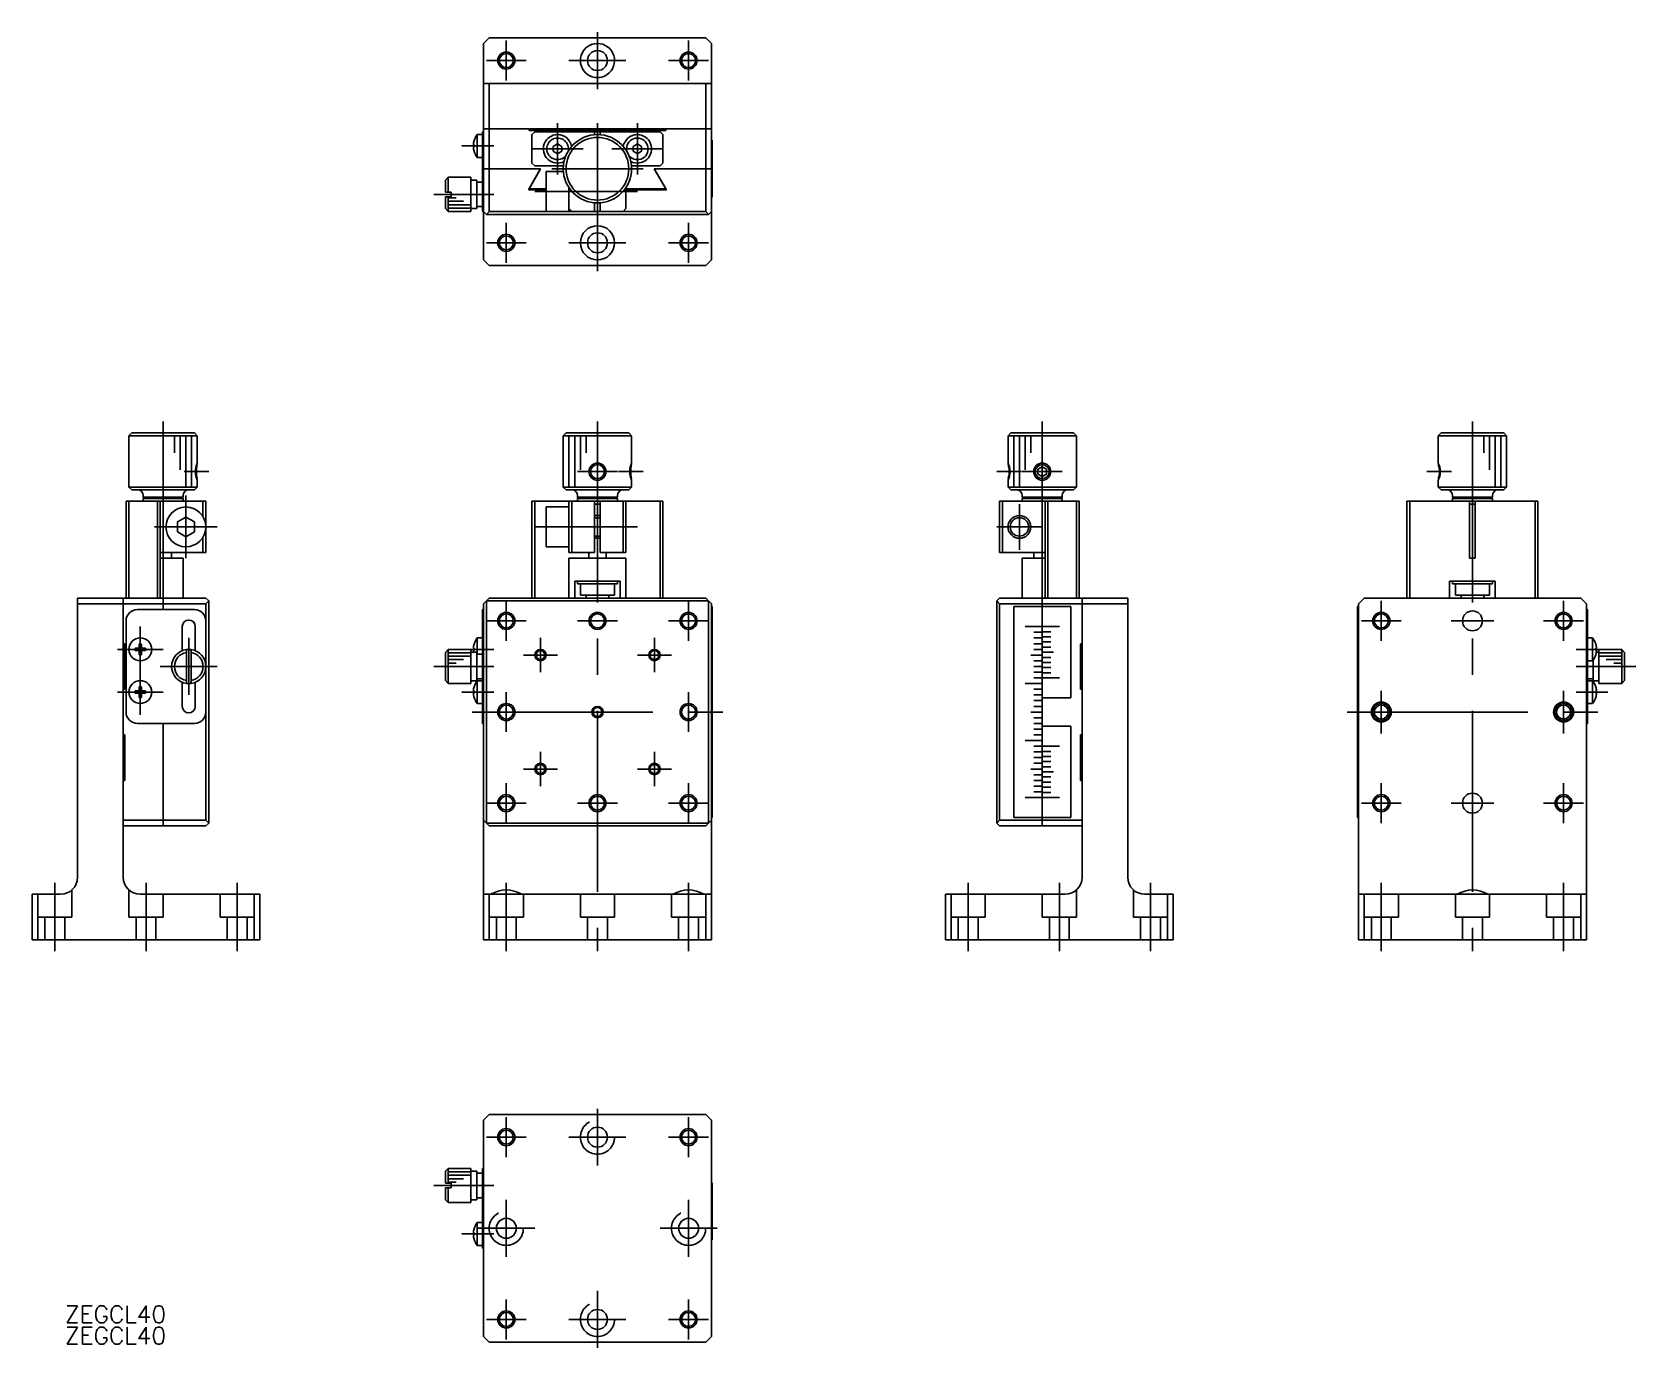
# Model space of a CAD drawing. Extents: x -99 to 182, y -112 to 119.
import ezdxf

# ---------------------------------------------------------------- set-up
doc = ezdxf.new("R2010")
doc.units = 0
doc.linetypes.add('CENTER', pattern=[50.8, 31.75, -6.35, 6.35, -6.35])
doc.linetypes.add('DASHED', pattern=[19.05, 12.7, -6.35])
doc.layers.get('0').update_dxf_attribs({"linetype": 'CONTINUOUS'})
doc.layers.add('CENTER', color=1, linetype='CENTER')
doc.styles.get("Standard").update_dxf_attribs({"font": 'txt.shx', "height": 3, "bigfont": 'bigfont.shx'})

# ---------------------------------------------------------------- blocks, each defined once
blk = doc.blocks.new('*U2')
at = {"color": 7, "linetype": 'CONTINUOUS'}
blk.add_text('ZEGCL40', height=3, dxfattribs=at).set_placement((-93.47, -110.99))
blk = doc.blocks.new('*U3')
at = {"color": 7, "linetype": 'CONTINUOUS'}
blk.add_text('ZEGCL40', height=3, dxfattribs=at).set_placement((-93.47, -107.24))

msp = doc.modelspace()

# ---------------------------------------------------------------- linework, layer by layer
at = {"color": 7, "linetype": 'CONTINUOUS'}
for p, q in [((-19, 118.37), (-20, 117.37)), ((-19, 118.37), (19, 118.37)), ((20, 117.37), (19, 118.37)), ((-20, 113.37), (-20, 117.37)), ((20, 117.37), (20, 113.37)), ((-20, 113.37), (-20, 110.37)), ((20, 110.37), (20, 113.37)), ((-20, 102.37), (-20, 110.37)), ((-20, 110.37), (-19, 110.37)), ((19, 110.37), (-19, 110.37)), ((-19, 110.37), (-19, 102.37)), ((19, 102.37), (19, 110.37)), ((19, 110.37), (20, 110.37)), ((20, 110.37), (20, 102.37)), ((-21.1, 101.37), (-21.1, 97.37)), ((-20.2, 101.37), (-21.1, 101.37)), ((-20.2, 101.87), (-20, 101.87)), ((-20.2, 99.87), (-20.2, 101.87)), ((-20, 95.37), (-20, 102.37)), ((-19, 102.37), (-20, 102.37)), ((-20, 102.37), (-19, 102.37)), ((-19, 102.37), (-19, 95.37)), ((-17.5, 102.37), (-19, 102.37)), ((-17.5, 102.37), (-19, 102.37)), ((-14.5, 102.37), (-17.5, 102.37)), ((-14.5, 102.37), (-17.5, 102.37)), ((-12, 102.37), (-14.5, 102.37)), ((-12, 102.37), (-14.5, 102.37)), ((12, 102.37), (-12, 102.37)), ((-12, 102.37), (-12, 102.07)), ((12, 102.07), (-12, 102.07)), ((-11, 101.87), (-11.5, 101.37)), ((-11.5, 96.37), (-11.5, 101.37)), ((-0.5, 101.87), (-11, 101.87)), ((0.5, 101.87), (-0.5, 101.87)), ((-0.5, 101.87), (-0.5, 101.35)), ((11, 101.87), (0.5, 101.87)), ((0.5, 101.87), (0.5, 101.35)), ((11.5, 101.37), (11, 101.87)), ((11.5, 96.37), (11.5, 101.37)), ((14.5, 102.37), (12, 102.37)), ((14.5, 102.37), (12, 102.37)), ((12, 102.07), (12, 102.37)), ((17.5, 102.37), (14.5, 102.37)), ((17.5, 102.37), (14.5, 102.37)), ((19, 102.37), (17.5, 102.37)), ((19, 102.37), (17.5, 102.37)), ((19, 95.37), (19, 102.37)), ((20, 102.37), (19, 102.37)), ((19, 102.37), (20, 102.37)), ((20, 102.37), (20, 95.37)), ((-21.79, 99.57), (-21.66, 99.57)), ((-21.66, 99.17), (-21.79, 99.17)), ((-21.66, 100.32), (-21.66, 100.3)), ((-21.66, 99.57), (-21.66, 99.17)), ((-20.2, 99.87), (-20.2, 89.87)), ((-7.75, 99.3), (-7, 99.73)), ((-7.75, 98.44), (-7.75, 99.3)), ((-7, 99.73), (-6.25, 99.3)), ((-6.25, 99.3), (-6.25, 98.44)), ((6.25, 99.3), (7, 99.73)), ((6.25, 98.44), (6.25, 99.3)), ((7, 99.73), (7.75, 99.3)), ((7.75, 99.3), (7.75, 98.44)), ((20, 100.37), (20.15, 100.37)), ((20.15, 95.37), (20.15, 100.37)), ((-21.66, 98.44), (-21.66, 98.42)), ((-21.1, 97.37), (-20.2, 97.37)), ((-11.5, 96.37), (-11, 95.87)), ((-5.98, 95.87), (-11, 95.87)), ((-7, 98), (-7.75, 98.44)), ((-6.25, 98.44), (-7, 98)), ((11, 95.87), (5.98, 95.87)), ((7, 98), (6.25, 98.44)), ((7.75, 98.44), (7, 98)), ((11, 95.87), (11.5, 96.37)), ((-26.2, 93.87), (-26.7, 93.37)), ((-26.7, 91.27), (-26.7, 93.37)), ((-26.2, 93.87), (-26.2, 91.27)), ((-22.2, 93.87), (-26.2, 93.87)), ((-22.2, 90.87), (-22.2, 93.87)), ((-21.2, 93.37), (-22.2, 93.37)), ((-21.2, 90.87), (-21.2, 93.37)), ((-20.2, 93.02), (-21.2, 93.02)), ((-20, 87.87), (-20, 95.37)), ((-20, 95.37), (-19, 95.37)), ((-19, 95.37), (-20, 95.37)), ((-19, 95.37), (-19, 87.87)), ((-10.1, 95.37), (-19, 95.37)), ((-19, 95.37), (-10.1, 95.37)), ((-12.12, 91.67), (-10.1, 95.17)), ((-9.98, 95.37), (-12, 91.87)), ((-10.1, 95.17), (-10.1, 95.37)), ((-10.1, 95.37), (-9.98, 95.37)), ((-5.98, 94.87), (-9, 94.87)), ((-9, 94.87), (-9, 87.87)), ((5.81, 93.87), (5.81, 93.87)), ((12, 91.87), (9.98, 95.37)), ((9.98, 95.37), (10.1, 95.37)), ((19, 95.37), (10.1, 95.37)), ((10.1, 95.37), (19, 95.37)), ((10.1, 95.37), (10.1, 95.17)), ((10.1, 95.17), (12.12, 91.67)), ((19, 87.87), (19, 95.37)), ((19, 95.37), (20, 95.37)), ((20, 95.37), (19, 95.37)), ((20, 95.37), (20, 87.87)), ((20.15, 95.37), (20, 95.37)), ((20, 95.37), (20.15, 95.37)), ((20.15, 95.37), (20.15, 90.37)), ((-26.2, 91.27), (-26.7, 91.27)), ((-26.7, 88.37), (-26.7, 90.47)), ((-26.7, 90.47), (-26.2, 90.47)), ((-25.7, 91.27), (-26.2, 91.27)), ((-26.2, 90.47), (-26.2, 87.87)), ((-26.2, 90.47), (-25.7, 90.47)), ((-26.2, 90.27), (-24.8, 90.27)), ((-25.7, 90.47), (-25.7, 91.27)), ((-22.2, 87.87), (-22.2, 90.87)), ((-21.2, 88.37), (-21.2, 90.87)), ((-9, 91.67), (-12.12, 91.67)), ((-12, 91.87), (-9, 91.87)), ((-5, 88.37), (-5, 92.05)), ((5, 88.37), (5, 92.05)), ((5, 91.87), (12, 91.87)), ((12.12, 91.67), (5, 91.67)), ((20, 90.37), (20.15, 90.37)), ((-26.7, 88.37), (-26.2, 87.87)), ((-26.2, 89.67), (-23.5, 89.67)), ((-26.2, 89.07), (-22.2, 89.07)), ((-26.2, 88.47), (-22.2, 88.47)), ((-26.2, 87.87), (-22.2, 87.87)), ((-22.2, 88.37), (-21.2, 88.37)), ((-21.2, 88.72), (-20.2, 88.72)), ((-20.2, 87.87), (-20.2, 89.87)), ((-20, 87.87), (-20.2, 87.87)), ((-20, 79.37), (-20, 87.87)), ((-19.5, 87.37), (-20, 87.87)), ((-19, 87.87), (-19.5, 87.37)), ((19.5, 87.37), (-19.5, 87.37)), ((-19, 87.87), (-9, 87.87)), ((-9, 87.87), (-5, 87.87)), ((-5, 88.37), (-4.5, 87.87)), ((-5, 87.87), (-5, 88.37)), ((-5, 87.87), (-4.5, 87.87)), ((-0.5, 87.87), (-4.5, 87.87)), ((-0.5, 87.87), (-0.5, 89.39)), ((-0.5, 87.87), (0.5, 87.87)), ((0.5, 87.87), (0.5, 89.39)), ((4.5, 87.87), (0.5, 87.87)), ((4.5, 87.87), (5, 88.37)), ((4.5, 87.87), (19, 87.87)), ((19.5, 87.37), (19, 87.87)), ((20, 87.87), (19.5, 87.37)), ((20, 87.87), (20, 79.37)), ((-20, 79.37), (-19, 78.37)), ((19, 78.37), (20, 79.37)), ((19, 78.37), (-19, 78.37)), ((-81.75, 49), (-82.25, 48.5)), ((-82.25, 48.5), (-82.25, 39.5)), ((-70.25, 48.5), (-82.25, 48.5)), ((-81.75, 49), (-70.75, 49)), ((-74.25, 45.5), (-74.25, 48.5)), ((-73.25, 42.5), (-73.25, 48.5)), ((-72.25, 39.5), (-72.25, 48.5)), ((-71.25, 39.5), (-71.25, 48.5)), ((-70.25, 48.5), (-70.75, 49)), ((-70.25, 43.7), (-70.25, 48.5)), ((-5.5, 49), (-6, 48.5)), ((-6, 48.5), (-6, 39.5)), ((6, 48.5), (-6, 48.5)), ((-5.5, 49), (5.5, 49)), ((-5, 48.5), (-5, 39.5)), ((-4, 48.5), (-4, 39.5)), ((-3, 48.5), (-3, 42.5)), ((-2, 48.5), (-2, 45.5)), ((6, 48.5), (5.5, 49)), ((6, 43.7), (6, 48.5)), ((72.58, 49), (72.08, 48.5)), ((84.08, 48.5), (72.08, 48.5)), ((72.08, 48.5), (72.08, 43.7)), ((72.58, 49), (83.58, 49)), ((73.08, 48.5), (73.08, 39.5)), ((74.08, 48.5), (74.08, 39.5)), ((75.08, 48.5), (75.08, 42.5)), ((76.08, 48.5), (76.08, 45.5)), ((84.08, 48.5), (83.58, 49)), ((84.08, 39.5), (84.08, 48.5)), ((148.1, 49), (147.6, 48.5)), ((153.6, 48.5), (147.6, 48.5)), ((147.6, 48.5), (147.6, 43.7)), ((148.1, 49), (153.6, 49)), ((153.6, 49), (159.1, 49)), ((159.6, 48.5), (153.6, 48.5)), ((155.6, 45.5), (155.6, 48.5)), ((156.6, 42.5), (156.6, 48.5)), ((157.6, 39.5), (157.6, 48.5)), ((158.6, 39.5), (158.6, 48.5)), ((159.6, 48.5), (159.1, 49)), ((159.6, 39.5), (159.6, 48.5)), ((77.33, 42.63), (78.08, 43.07)), ((77.33, 41.77), (77.33, 42.63)), ((78.08, 43.07), (78.83, 42.63)), ((78.83, 42.63), (78.83, 41.77)), ((-82.25, 39.5), (-70.25, 39.5)), ((-82.25, 39.5), (-81.75, 39)), ((-70.75, 39), (-70.25, 39.5)), ((-70.25, 39.5), (-70.25, 40.7)), ((-6, 39.5), (0, 39.5)), ((-6, 39.5), (-5.5, 39)), ((0, 39.5), (6, 39.5)), ((5.5, 39), (6, 39.5)), ((6, 39.5), (6, 40.7)), ((72.08, 40.7), (72.08, 39.5)), ((72.08, 39.5), (84.08, 39.5)), ((72.08, 39.5), (72.58, 39)), ((78.08, 41.33), (77.33, 41.77)), ((78.83, 41.77), (78.08, 41.33)), ((83.58, 39), (84.08, 39.5)), ((147.6, 40.7), (147.6, 39.5)), ((147.6, 39.5), (159.6, 39.5)), ((147.6, 39.5), (148.1, 39)), ((159.1, 39), (159.6, 39.5)), ((-82.75, 20), (-82.75, 37)), ((-82.75, 37), (-82.25, 37)), ((-82.25, 37), (-82.25, 20)), ((-77.25, 37), (-82.25, 37)), ((-70.75, 39), (-81.75, 39)), ((-79.75, 38), (-79.75, 37.7)), ((-79.75, 37.7), (-72.75, 37.7)), ((-79.75, 37.7), (-79.55, 37.5)), ((-72.75, 37.5), (-79.75, 37.5)), ((-79.75, 37.5), (-79.75, 37)), ((-72.95, 37.5), (-79.55, 37.5)), ((-77.25, 20), (-77.25, 37)), ((-77.25, 37), (-76.75, 37)), ((-69.25, 37), (-76.75, 37)), ((-76.75, 37), (-76.75, 20)), ((-72.95, 37.5), (-72.75, 37.7)), ((-72.75, 37.7), (-72.75, 38)), ((-72.75, 37), (-72.75, 37.5)), ((-69.25, 34.3), (-69.25, 37)), ((-69.25, 37), (-68.75, 37)), ((-68.75, 37), (-68.75, 32.5)), ((-11.5, 20), (-11.5, 37)), ((-11.5, 37), (-11, 37)), ((-5, 37), (-11, 37)), ((-11, 37), (-11, 20)), ((0, 39), (-5.5, 39)), ((-5, 34.3), (-5, 37)), ((-5, 37), (-4.5, 37)), ((-4.5, 37), (-4.5, 28)), ((-0.5, 37), (-4.5, 37)), ((-3.5, 38), (-3.5, 37.7)), ((-3.5, 37.7), (0, 37.7)), ((-3.5, 37.7), (-3.3, 37.5)), ((0, 37.5), (-3.5, 37.5)), ((-3.5, 37.5), (-3.5, 37)), ((-0.5, 37), (-0.5, 28)), ((-0.5, 37), (0, 37)), ((0, 37), (-0.5, 37)), ((5.5, 39), (0, 39)), ((0, 37.7), (3.5, 37.7)), ((3.5, 37.5), (0, 37.5)), ((0.5, 37), (0, 37)), ((0, 37), (0.5, 37)), ((4.5, 37), (0.5, 37)), ((0.5, 28), (0.5, 37)), ((3.3, 37.5), (3.5, 37.7)), ((3.5, 37.7), (3.5, 38)), ((3.5, 37), (3.5, 37.5)), ((4.5, 28), (4.5, 37)), ((4.5, 37), (5, 37)), ((5, 37), (5, 28)), ((11, 37), (5, 37)), ((11, 20), (11, 37)), ((11, 37), (11.5, 37)), ((11.5, 37), (11.5, 20)), ((70.58, 28), (70.58, 37)), ((70.58, 37), (71.08, 37)), ((71.08, 37), (71.08, 28)), ((71.08, 37), (78.58, 37)), ((83.58, 39), (72.58, 39)), ((74.58, 38), (74.58, 37.7)), ((74.58, 37.7), (81.58, 37.7)), ((74.58, 37.7), (74.78, 37.5)), ((81.58, 37.5), (74.58, 37.5)), ((74.58, 37.5), (74.58, 37)), ((81.38, 37.5), (74.78, 37.5)), ((78.58, 20), (78.58, 37)), ((78.58, 37), (79.08, 37)), ((79.08, 37), (79.08, 20)), ((79.08, 37), (84.08, 37)), ((81.38, 37.5), (81.58, 37.7)), ((81.58, 37.7), (81.58, 38)), ((81.58, 37), (81.58, 37.5)), ((84.08, 20), (84.08, 37)), ((84.08, 37), (84.58, 37)), ((84.58, 37), (84.58, 20)), ((142.1, 20), (142.1, 37)), ((142.1, 37), (142.6, 37)), ((142.6, 37), (153.1, 37)), ((142.6, 37), (142.6, 20)), ((159.1, 39), (148.1, 39)), ((150.1, 38), (150.1, 37.7)), ((150.1, 37.7), (157.1, 37.7)), ((150.1, 37.7), (150.3, 37.5)), ((157.1, 37.5), (150.1, 37.5)), ((150.1, 37.5), (150.1, 37)), ((150.3, 37.5), (150.1, 37.5)), ((153.1, 37), (153.1, 27)), ((154.1, 37), (153.1, 37)), ((154.1, 37), (164.6, 37)), ((154.1, 27), (154.1, 37)), ((156.9, 37.5), (157.1, 37.7)), ((157.1, 37.5), (156.9, 37.5)), ((157.1, 37.7), (157.1, 38)), ((157.1, 37), (157.1, 37.5)), ((164.6, 20), (164.6, 37)), ((164.6, 37), (165.1, 37)), ((165.1, 37), (165.1, 20)), ((-73.75, 33.37), (-72.25, 34.23)), ((-72.25, 34.23), (-70.75, 33.37)), ((-5, 36), (-9, 36)), ((-9, 36), (-9, 32.5)), ((-5, 32.5), (-5, 34.3)), ((-0.5, 36.5), (0.5, 36.5)), ((0.5, 34.5), (-0.5, 34.5)), ((153.1, 36.5), (154.1, 36.5)), ((-73.75, 31.63), (-73.75, 33.37)), ((-72.25, 30.77), (-73.75, 31.63)), ((-70.75, 31.63), (-72.25, 30.77)), ((-70.75, 33.37), (-70.75, 31.63)), ((-68.75, 32.5), (-68.75, 28)), ((-9, 32.5), (-9, 29)), ((-5, 30.7), (-5, 32.5)), ((-69.25, 28), (-69.25, 30.7)), ((-9, 29), (-5, 29)), ((-5, 28), (-5, 30.7)), ((-0.5, 30.5), (0.5, 30.5)), ((-76.75, 28), (-69.25, 28)), ((-72.75, 27), (-76.75, 27)), ((-74.75, 27), (-74.75, 28)), ((-72.75, 20), (-72.75, 27)), ((-68.75, 28), (-69.25, 28)), ((-4.5, 28), (-5, 28)), ((-5, 20), (-5, 27)), ((-5, 27), (5, 27)), ((-4.5, 28), (-0.5, 28)), ((-1.5, 28), (-1.5, 27)), ((0.5, 28), (4.5, 28)), ((1.5, 27), (1.5, 28)), ((5, 28), (4.5, 28)), ((5, 27), (5, 20)), ((71.08, 28), (70.58, 28)), ((78.58, 28), (71.08, 28)), ((74.58, 27), (74.58, 20)), ((74.58, 27), (78.58, 27)), ((76.58, 28), (76.58, 27)), ((153.1, 27), (154.1, 27)), ((-4, 23), (-4, 20)), ((0, 23), (-4, 23)), ((-3.5, 23), (-3.5, 22.5)), ((4, 23), (0, 23)), ((3.5, 22.5), (3.5, 23)), ((4, 20), (4, 23)), ((149.6, 23), (157.6, 23)), ((149.6, 20), (149.6, 23)), ((150.1, 23), (150.1, 22.5)), ((157.1, 22.5), (157.1, 23)), ((157.6, 23), (157.6, 20)), ((-91.25, 20), (-83.25, 20)), ((-91.25, 19), (-91.25, 20)), ((-83.25, 20), (-76.25, 20)), ((-83.25, 20), (-83.25, 19)), ((-83.25, 19), (-83.25, 20)), ((-76.25, 20), (-68.75, 20)), ((-76.25, 19), (-76.25, 20)), ((-76.25, 20), (-76.25, 19)), ((-68.75, 20), (-68.25, 19.5)), ((-19, 20), (-19.5, 19.5)), ((-19, 20), (19, 20)), ((-3.5, 22.5), (3.5, 22.5)), ((-3, 22.5), (-3, 20.5)), ((-3, 20.5), (3, 20.5)), ((-2, 20.5), (-2, 20)), ((2, 20), (2, 20.5)), ((3, 20.5), (3, 22.5)), ((19.5, 19.5), (19, 20)), ((70.08, 19.5), (70.58, 20)), ((70.58, 20), (78.08, 20)), ((78.08, 20), (85.08, 20)), ((78.08, 20), (78.08, 19)), ((78.08, 19), (78.08, 20)), ((85.08, 20), (93.08, 20)), ((85.08, 19), (85.08, 20)), ((85.08, 20), (85.08, 19)), ((93.08, 20), (93.08, 19)), ((134.6, 20), (133.6, 19)), ((134.6, 20), (172.6, 20)), ((150.1, 22.5), (153.6, 22.5)), ((150.1, 22.5), (150.6, 22.5)), ((150.6, 22.5), (150.6, 20.5)), ((150.6, 20.5), (156.6, 20.5)), ((151.6, 20.5), (151.6, 20)), ((153.6, 22.5), (157.1, 22.5)), ((155.6, 20), (155.6, 20.5)), ((156.6, 20.5), (156.6, 22.5)), ((156.6, 22.5), (157.1, 22.5)), ((173.6, 19), (172.6, 20)), ((-91.25, 19), (-91.25, -29)), ((-83.25, 19), (-91.25, 19)), ((-76.25, 19), (-83.25, 19)), ((-83.25, 17.5), (-83.25, 19)), ((-83.25, 19), (-83.25, 17.5)), ((-83.25, 14.5), (-83.25, 17.5)), ((-83.25, 17.5), (-83.25, 14.5)), ((-80.75, 18), (-70.75, 18)), ((-68.75, 19), (-76.25, 19)), ((-76.25, 19), (-76.25, 18)), ((-76.25, 18), (-76.25, 19)), ((-68.25, 19.5), (-68.75, 19)), ((-68.75, 16), (-68.75, 19)), ((-68.25, 19.5), (-68.25, -19.5)), ((-20.2, 16), (-20.2, 18)), ((-20.2, 18), (-20, 18)), ((-19.5, 19.5), (-20, 19)), ((-20, 16), (-20, 19)), ((-19.5, 19.5), (-19.5, -19.5)), ((19.5, 19.5), (-19.5, 19.5)), ((19.5, -19.5), (19.5, 19.5)), ((20, 19), (19.5, 19.5)), ((20, 19), (20, -19)), ((20, 18.5), (20.15, 18.5)), ((20.15, 18.5), (20.15, -18.5)), ((70.08, -19.5), (70.08, 19.5)), ((70.58, 19), (70.08, 19.5)), ((70.58, 19), (70.58, -19)), ((78.08, 19), (70.58, 19)), ((73.08, 18.5), (73.08, -18.5)), ((78.08, 18.5), (73.08, 18.5)), ((85.08, 19), (78.08, 19)), ((78.08, 18.51), (78.08, 19)), ((78.08, 19), (78.08, 18.51)), ((78.08, 18.5), (83.08, 18.5)), ((78.08, 15.01), (78.08, 18.5)), ((78.08, 15.01), (78.08, 18.5)), ((83.08, 18.5), (83.08, 2.5)), ((93.08, 19), (85.08, 19)), ((85.08, 19), (85.08, 17.5)), ((85.08, 17.5), (85.08, 19)), ((85.08, 17.5), (85.08, 14.5)), ((85.08, 14.5), (85.08, 17.5)), ((93.08, -29), (93.08, 19)), ((133.45, 18.5), (133.45, 2.5)), ((133.6, 18.5), (133.45, 18.5)), ((133.6, -29), (133.6, 19)), ((173.6, 19), (173.6, -29)), ((173.6, 18), (173.8, 18)), ((173.8, 18), (173.8, 16)), ((-83.25, 12), (-83.25, 14.5)), ((-83.25, 14.5), (-83.25, 12)), ((-82.75, 0), (-82.75, 16)), ((-72.9, 15), (-72.9, 10.77)), ((-70.6, 10.77), (-70.6, 15)), ((-68.75, 16), (-68.75, 8)), ((-20.2, 16), (-20.2, 0)), ((-20, 0), (-20, 16)), ((-20, 16), (-20, 0)), ((76.08, 15), (75.08, 15)), ((76.58, 15), (76.08, 15)), ((78.08, 15), (76.58, 15)), ((78.08, 15), (78.08, 15.01)), ((78.08, 15), (78.08, 15.01)), ((78.08, 15), (79.58, 15)), ((78.08, 14.99), (78.08, 15)), ((78.08, 14.99), (78.08, 15)), ((78.08, 14.11), (78.08, 14.99)), ((78.08, 14.1), (78.08, 14.99)), ((78.08, 14.1), (78.08, 14.11)), ((78.08, 14.1), (79.58, 14.1)), ((78.08, 14.09), (78.08, 14.1)), ((78.08, 14.01), (78.08, 14.1)), ((78.08, 14), (78.08, 14.09)), ((79.58, 15), (80.08, 15)), ((80.08, 15), (81.08, 15)), ((85.08, 14.5), (85.08, 12)), ((85.08, 12), (85.08, 14.5)), ((173.8, 0), (173.8, 16)), ((-83.25, 4), (-83.25, 12)), ((-82.95, 12), (-83.25, 12)), ((-82.95, 12), (-82.95, 4)), ((-80.45, 11.2), (-80.45, 11.93)), ((-80.05, 11.93), (-80.05, 11.2)), ((-21.66, 11.95), (-21.66, 11.93)), ((-21.1, 13), (-21.1, 10.15)), ((-20.2, 13), (-21.1, 13)), ((78.08, 14), (76.58, 14)), ((78.08, 13), (76.58, 13)), ((78.08, 12), (76.58, 12)), ((78.08, 14), (78.08, 14.01)), ((78.08, 13.21), (78.08, 14)), ((78.08, 13.99), (78.08, 14)), ((78.08, 13.2), (78.08, 13.99)), ((78.08, 13.2), (78.08, 13.21)), ((78.08, 13.2), (79.58, 13.2)), ((78.08, 13.19), (78.08, 13.2)), ((78.08, 13.01), (78.08, 13.2)), ((78.08, 13), (78.08, 13.19)), ((78.08, 13), (78.08, 13.01)), ((78.08, 12.31), (78.08, 13)), ((78.08, 12.99), (78.08, 13)), ((78.08, 12.3), (78.08, 12.99)), ((78.08, 12.3), (78.08, 12.31)), ((78.08, 12.3), (79.58, 12.3)), ((78.08, 12.29), (78.08, 12.3)), ((78.08, 12.01), (78.08, 12.3)), ((78.08, 12), (78.08, 12.29)), ((78.08, 12), (78.08, 12.01)), ((78.08, 11.41), (78.08, 12)), ((78.08, 11.99), (78.08, 12)), ((78.08, 11.4), (78.08, 11.99)), ((78.08, 11.4), (78.08, 11.41)), ((78.08, 11.4), (79.58, 11.4)), ((78.08, 11.39), (78.08, 11.4)), ((78.08, 11.01), (78.08, 11.4)), ((78.08, 11), (78.08, 11.39)), ((84.78, 4), (84.78, 12)), ((85.08, 12), (84.78, 12)), ((85.08, 12), (85.08, 4)), ((174.7, 13), (173.8, 13)), ((174.7, 11), (174.7, 13)), ((175.25, 11.93), (175.25, 11.95)), ((-81.18, 11.2), (-80.45, 11.2)), ((-80.45, 10.8), (-81.18, 10.8)), ((-80.45, 10.07), (-80.45, 10.8)), ((-80.05, 11.2), (-79.32, 11.2)), ((-79.32, 10.8), (-80.05, 10.8)), ((-80.05, 10.8), (-80.05, 10.07)), ((-72.15, 10.97), (-72.15, 10.47)), ((-72.15, 10.47), (-72.15, 5.53)), ((-71.35, 10.47), (-71.35, 10.97)), ((-71.35, 5.03), (-71.35, 10.47)), ((-26.7, 10.47), (-26.2, 10.97)), ((-26.7, 5.53), (-26.7, 10.47)), ((-26.2, 10.97), (-26.2, 5.03)), ((-26.2, 10.97), (-25.7, 10.97)), ((-22.2, 10.4), (-26.2, 10.4)), ((-22.2, 9.8), (-26.2, 9.8)), ((-23.5, 9.2), (-26.2, 9.2)), ((-24.8, 8.6), (-26.2, 8.6)), ((-22.2, 11), (-25.7, 11)), ((-25.7, 10.97), (-25.7, 11)), ((-22.2, 5), (-22.2, 11)), ((-21.2, 10.5), (-22.2, 10.5)), ((-21.79, 11.2), (-21.66, 11.2)), ((-21.66, 10.8), (-21.79, 10.8)), ((-21.66, 11.2), (-21.66, 10.8)), ((-21.2, 5.5), (-21.2, 10.5)), ((-20.2, 10.15), (-21.2, 10.15)), ((76.58, 10), (76.08, 10)), ((78.08, 11), (76.58, 11)), ((78.08, 10), (76.58, 10)), ((78.08, 9), (76.58, 9)), ((78.08, 11), (78.08, 11.01)), ((78.08, 10.51), (78.08, 11)), ((78.08, 10.99), (78.08, 11)), ((78.08, 10.5), (78.08, 10.99)), ((78.08, 10.5), (78.08, 10.51)), ((78.08, 10.5), (79.58, 10.5)), ((78.08, 10.49), (78.08, 10.5)), ((78.08, 10.01), (78.08, 10.5)), ((78.08, 10), (78.08, 10.49)), ((78.08, 10), (78.08, 10.01)), ((78.08, 9.61), (78.08, 10)), ((78.08, 9.99), (78.08, 10)), ((78.08, 9.6), (78.08, 9.99)), ((78.08, 9.6), (78.08, 9.61)), ((78.08, 9.6), (79.58, 9.6)), ((78.08, 9.59), (78.08, 9.6)), ((78.08, 9.01), (78.08, 9.6)), ((78.08, 9), (78.08, 9.59)), ((78.08, 9), (78.08, 9.01)), ((78.08, 8.71), (78.08, 9)), ((78.08, 8.99), (78.08, 9)), ((78.08, 8.7), (78.08, 8.99)), ((78.08, 8.7), (78.08, 8.71)), ((78.08, 8.7), (79.58, 8.7)), ((78.08, 8.01), (78.08, 8.7)), ((78.08, 8.69), (78.08, 8.7)), ((78.08, 8), (78.08, 8.69)), ((79.58, 10.5), (80.08, 10.5)), ((173.8, 9), (174.7, 9)), ((174.7, 9), (174.7, 11)), ((174.8, 9.13), (174.8, 5.5)), ((175.25, 10.8), (175.25, 11.2)), ((175.25, 11.2), (175.38, 11.2)), ((175.38, 10.8), (175.25, 10.8)), ((175.25, 10.05), (175.25, 10.07)), ((175.8, 10.5), (175.35, 10.5)), ((175.8, 11), (175.8, 5)), ((179.3, 11), (175.8, 11)), ((179.8, 10.4), (175.8, 10.4)), ((179.8, 9.8), (175.8, 9.8)), ((179.8, 9.2), (177.1, 9.2)), ((179.8, 8.6), (178.4, 8.6)), ((179.3, 11), (179.3, 10.97)), ((179.3, 10.97), (179.8, 10.97)), ((179.8, 5.03), (179.8, 10.97)), ((179.8, 10.97), (180.3, 10.47)), ((180.3, 10.47), (180.3, 5.53)), ((-68.75, 8), (-68.75, 0)), ((-21.2, 5.85), (-20.2, 5.85)), ((78.08, 8), (76.58, 8)), ((78.08, 7), (76.58, 7)), ((78.08, 6), (76.58, 6)), ((78.08, 8), (78.08, 8.01)), ((78.08, 7.81), (78.08, 8)), ((78.08, 7.99), (78.08, 8)), ((78.08, 7.8), (78.08, 7.99)), ((78.08, 7.8), (78.08, 7.81)), ((78.08, 7.8), (79.58, 7.8)), ((78.08, 7.79), (78.08, 7.8)), ((78.08, 7.01), (78.08, 7.8)), ((78.08, 7), (78.08, 7.79)), ((78.08, 7), (78.08, 7.01)), ((78.08, 6.91), (78.08, 7)), ((78.08, 6.99), (78.08, 7)), ((78.08, 6.9), (78.08, 6.99)), ((78.08, 6.9), (78.08, 6.91)), ((78.08, 6.9), (79.58, 6.9)), ((78.08, 6.89), (78.08, 6.9)), ((78.08, 6.01), (78.08, 6.9)), ((78.08, 6.01), (78.08, 6.89)), ((78.08, 6), (78.08, 6.01)), ((78.08, 6), (78.08, 6.01)), ((78.08, 6), (79.58, 6)), ((78.08, 5.99), (78.08, 6)), ((78.08, 5.99), (78.08, 6)), ((78.08, 5), (78.08, 5.99)), ((78.08, 5.01), (78.08, 5.99)), ((79.58, 6), (80.08, 6)), ((80.08, 6), (81.08, 6)), ((173.8, 5.85), (174.8, 5.85)), ((-83.25, -4), (-83.25, 4)), ((-83.25, 4), (-83.25, -4)), ((-83.25, 4), (-82.95, 4)), ((-81.18, 3.7), (-80.45, 3.7)), ((-80.45, 3.3), (-81.18, 3.3)), ((-80.45, 3.7), (-80.45, 4.43)), ((-80.45, 2.57), (-80.45, 3.3)), ((-80.05, 4.43), (-80.05, 3.7)), ((-80.05, 3.7), (-79.32, 3.7)), ((-79.32, 3.3), (-80.05, 3.3)), ((-80.05, 3.3), (-80.05, 2.57)), ((-72.9, 5.23), (-72.9, 1)), ((-72.15, 5.53), (-72.15, 5.03)), ((-71.35, 5.03), (-71.35, 5.53)), ((-70.6, 1), (-70.6, 5.23)), ((-26.2, 5.03), (-26.7, 5.53)), ((-25.7, 5.03), (-26.2, 5.03)), ((-25.7, 5), (-25.7, 5.03)), ((-25.7, 5), (-22.2, 5)), ((-22.2, 5.5), (-21.2, 5.5)), ((-21.79, 3.7), (-21.66, 3.7)), ((-21.66, 3.3), (-21.79, 3.3)), ((-21.66, 4.45), (-21.66, 4.43)), ((-21.66, 3.7), (-21.66, 3.3)), ((-21.1, 5.5), (-21.1, 1.5)), ((-20.2, 5.5), (-21.1, 5.5)), ((76.08, 5), (75.08, 5)), ((76.58, 5), (76.08, 5)), ((78.08, 5), (76.58, 5)), ((78.08, 4), (76.58, 4)), ((78.08, 3), (76.58, 3)), ((78.08, 5), (78.08, 5.01)), ((78.08, 4), (78.08, 5)), ((78.08, 4.99), (78.08, 5)), ((78.08, 4.01), (78.08, 4.99)), ((78.08, 4), (78.08, 4.01)), ((78.08, 3), (78.08, 4)), ((78.08, 3.99), (78.08, 4)), ((78.08, 3.01), (78.08, 3.99)), ((78.08, 3), (78.08, 3.01)), ((78.08, 2.5), (78.08, 3)), ((78.08, 2.99), (78.08, 3)), ((78.08, 2.5), (78.08, 2.99)), ((84.78, 4), (85.08, 4)), ((85.08, 4), (85.08, -4)), ((85.08, -4), (85.08, 4)), ((174.7, 5.5), (173.8, 5.5)), ((174.7, 3.5), (174.7, 5.5)), ((174.7, 1.5), (174.7, 3.5)), ((174.8, 5.5), (175.8, 5.5)), ((175.25, 4.43), (175.25, 4.45)), ((175.25, 3.3), (175.25, 3.7)), ((175.25, 3.7), (175.38, 3.7)), ((175.38, 3.3), (175.25, 3.3)), ((175.8, 5), (179.3, 5)), ((179.8, 5.03), (179.3, 5.03)), ((179.3, 5.03), (179.3, 5)), ((180.3, 5.53), (179.8, 5.03)), ((-68.75, -19), (-68.75, 0)), ((-21.66, 2.57), (-21.66, 2.55)), ((-21.1, 1.5), (-20.2, 1.5)), ((-20.2, -2), (-20.2, 0)), ((-20, -19), (-20, 0)), ((76.58, 0), (76.08, 0)), ((78.08, 2), (76.58, 2)), ((78.08, 1), (76.58, 1)), ((78.08, 0), (76.58, 0)), ((83.08, 2.5), (78.08, 2.5)), ((78.08, 2.49), (78.08, 2.5)), ((78.08, 2), (78.08, 2.49)), ((78.08, 1), (78.08, 2)), ((78.08, 0), (78.08, 1)), ((78.08, -1), (78.08, 0)), ((133.6, 2.5), (133.45, 2.5)), ((133.45, 2), (133.45, 2.49)), ((133.45, 1), (133.45, 2)), ((133.45, 0), (133.45, 1)), ((133.45, -1), (133.45, 0)), ((173.8, 1.5), (174.7, 1.5)), ((173.8, 0), (173.8, -2)), ((175.25, 2.55), (175.25, 2.57)), ((-70.75, -2), (-80.75, -2)), ((-76.25, -2), (-76.25, -19)), ((-76.25, -19), (-76.25, -2)), ((-20, -2), (-20.2, -2)), ((78.08, -1), (76.58, -1)), ((78.08, -2), (76.58, -2)), ((78.08, -2), (78.08, -1)), ((78.08, -2.49), (78.08, -2)), ((78.08, -2.5), (78.08, -2.49)), ((78.08, -2.5), (83.08, -2.5)), ((78.08, -3), (78.08, -2.5)), ((78.08, -2.99), (78.08, -2.5)), ((83.08, -2.5), (83.08, -18.5)), ((133.45, -2), (133.45, -1)), ((133.45, -2.49), (133.45, -2)), ((133.45, -2.5), (133.45, -18.5)), ((133.6, -2.5), (133.45, -2.5)), ((173.8, -2), (173.6, -2)), ((-83.25, -12), (-83.25, -4)), ((-82.95, -4), (-83.25, -4)), ((-82.95, -4), (-82.95, -12)), ((76.08, -5), (75.08, -5)), ((76.58, -5), (76.08, -5)), ((78.08, -3), (76.58, -3)), ((78.08, -4), (76.58, -4)), ((78.08, -5), (76.58, -5)), ((78.08, -3), (78.08, -2.99)), ((78.08, -4), (78.08, -3)), ((78.08, -3.01), (78.08, -3)), ((78.08, -3.99), (78.08, -3.01)), ((78.08, -4), (78.08, -3.99)), ((78.08, -5), (78.08, -4)), ((78.08, -4.01), (78.08, -4)), ((78.08, -4.99), (78.08, -4.01)), ((78.08, -5), (78.08, -4.99)), ((78.08, -5.99), (78.08, -5)), ((78.08, -5.01), (78.08, -5)), ((78.08, -5.99), (78.08, -5.01)), ((84.78, -12), (84.78, -4)), ((85.08, -4), (84.78, -4)), ((85.08, -4), (85.08, -12)), ((78.08, -6), (76.58, -6)), ((78.08, -7), (76.58, -7)), ((78.08, -8), (76.58, -8)), ((78.08, -6), (78.08, -5.99)), ((78.08, -6), (78.08, -5.99)), ((78.08, -6), (79.58, -6)), ((78.08, -6.01), (78.08, -6)), ((78.08, -6.01), (78.08, -6)), ((78.08, -6.89), (78.08, -6.01)), ((78.08, -6.9), (78.08, -6.01)), ((78.08, -6.9), (78.08, -6.89)), ((78.08, -6.9), (79.58, -6.9)), ((78.08, -6.91), (78.08, -6.9)), ((78.08, -6.99), (78.08, -6.9)), ((78.08, -7), (78.08, -6.91)), ((78.08, -7), (78.08, -6.99)), ((78.08, -7.79), (78.08, -7)), ((78.08, -7.01), (78.08, -7)), ((78.08, -7.8), (78.08, -7.01)), ((78.08, -7.8), (78.08, -7.79)), ((78.08, -7.8), (79.58, -7.8)), ((78.08, -7.81), (78.08, -7.8)), ((78.08, -7.99), (78.08, -7.8)), ((78.08, -8), (78.08, -7.81)), ((78.08, -8), (78.08, -7.99)), ((78.08, -8.69), (78.08, -8)), ((78.08, -8.01), (78.08, -8)), ((78.08, -8.7), (78.08, -8.01)), ((79.58, -6), (80.08, -6)), ((80.08, -6), (81.08, -6)), ((76.58, -10), (76.08, -10)), ((78.08, -9), (76.58, -9)), ((78.08, -10), (76.58, -10)), ((78.08, -11), (76.58, -11)), ((78.08, -8.7), (78.08, -8.69)), ((78.08, -8.7), (79.58, -8.7)), ((78.08, -8.71), (78.08, -8.7)), ((78.08, -8.99), (78.08, -8.7)), ((78.08, -9), (78.08, -8.71)), ((78.08, -9), (78.08, -8.99)), ((78.08, -9.59), (78.08, -9)), ((78.08, -9.01), (78.08, -9)), ((78.08, -9.6), (78.08, -9.01)), ((78.08, -9.6), (78.08, -9.59)), ((78.08, -9.6), (79.58, -9.6)), ((78.08, -9.99), (78.08, -9.6)), ((78.08, -9.61), (78.08, -9.6)), ((78.08, -10), (78.08, -9.61)), ((78.08, -10), (78.08, -9.99)), ((78.08, -10.49), (78.08, -10)), ((78.08, -10.01), (78.08, -10)), ((78.08, -10.5), (78.08, -10.01)), ((78.08, -10.5), (78.08, -10.49)), ((78.08, -10.5), (79.58, -10.5)), ((78.08, -10.51), (78.08, -10.5)), ((78.08, -10.99), (78.08, -10.5)), ((78.08, -11), (78.08, -10.51)), ((78.08, -11), (78.08, -10.99)), ((78.08, -11.39), (78.08, -11)), ((78.08, -11.01), (78.08, -11)), ((78.08, -11.4), (78.08, -11.01)), ((79.58, -10.5), (80.08, -10.5)), ((-83.25, -14.5), (-83.25, -12)), ((-83.25, -12), (-83.25, -14.5)), ((-83.25, -12), (-82.95, -12)), ((78.08, -12), (76.58, -12)), ((78.08, -13), (76.58, -13)), ((78.08, -14), (76.58, -14)), ((78.08, -11.4), (78.08, -11.39)), ((78.08, -11.4), (79.58, -11.4)), ((78.08, -11.41), (78.08, -11.4)), ((78.08, -11.99), (78.08, -11.4)), ((78.08, -12), (78.08, -11.41)), ((78.08, -12), (78.08, -11.99)), ((78.08, -12.29), (78.08, -12)), ((78.08, -12.01), (78.08, -12)), ((78.08, -12.3), (78.08, -12.01)), ((78.08, -12.3), (78.08, -12.29)), ((78.08, -12.3), (79.58, -12.3)), ((78.08, -12.31), (78.08, -12.3)), ((78.08, -12.99), (78.08, -12.3)), ((78.08, -13), (78.08, -12.31)), ((78.08, -13), (78.08, -12.99)), ((78.08, -13.19), (78.08, -13)), ((78.08, -13.01), (78.08, -13)), ((78.08, -13.2), (78.08, -13.01)), ((78.08, -13.2), (78.08, -13.19)), ((78.08, -13.2), (79.58, -13.2)), ((78.08, -13.21), (78.08, -13.2)), ((78.08, -13.99), (78.08, -13.2)), ((78.08, -14), (78.08, -13.21)), ((78.08, -14), (78.08, -13.99)), ((78.08, -14.09), (78.08, -14)), ((78.08, -14.01), (78.08, -14)), ((78.08, -14.1), (78.08, -14.01)), ((84.78, -12), (85.08, -12)), ((85.08, -12), (85.08, -14.5)), ((85.08, -14.5), (85.08, -12)), ((-83.25, -17.5), (-83.25, -14.5)), ((-83.25, -14.5), (-83.25, -17.5)), ((76.08, -15), (75.08, -15)), ((76.58, -15), (76.08, -15)), ((78.08, -15), (76.58, -15)), ((78.08, -14.1), (78.08, -14.09)), ((78.08, -14.99), (78.08, -14.1)), ((78.08, -14.1), (79.58, -14.1)), ((78.08, -14.11), (78.08, -14.1)), ((78.08, -14.99), (78.08, -14.11)), ((78.08, -15), (78.08, -14.99)), ((78.08, -15), (78.08, -14.99)), ((78.08, -15), (79.58, -15)), ((78.08, -15.01), (78.08, -15)), ((78.08, -15.01), (78.08, -15)), ((78.08, -18.5), (78.08, -15.01)), ((78.08, -18.5), (78.08, -15.01)), ((79.58, -15), (80.08, -15)), ((80.08, -15), (81.08, -15)), ((85.08, -14.5), (85.08, -17.5)), ((85.08, -17.5), (85.08, -14.5)), ((-83.25, -19), (-83.25, -17.5)), ((-83.25, -17.5), (-83.25, -19)), ((-83.25, -19), (-76.25, -19)), ((-83.25, -29), (-83.25, -19)), ((-76.25, -19), (-68.75, -19)), ((-76.25, -20), (-76.25, -19)), ((-76.25, -19), (-76.25, -20)), ((-68.75, -19), (-68.25, -19.5)), ((-68.25, -19.5), (-68.75, -20)), ((-20, -29), (-20, -19)), ((-20, -19), (-19.5, -19.5)), ((-19.5, -19.5), (19.5, -19.5)), ((-19.5, -19.5), (-19, -20)), ((19, -20), (19.5, -19.5)), ((19.5, -19.5), (20, -19)), ((20.15, -18.5), (20, -18.5)), ((20, -19), (20, -29)), ((70.08, -19.5), (70.58, -19)), ((70.58, -20), (70.08, -19.5)), ((70.58, -19), (78.08, -19)), ((78.08, -18.5), (73.08, -18.5)), ((83.08, -18.5), (78.08, -18.5)), ((78.08, -19), (78.08, -18.51)), ((78.08, -18.51), (78.08, -19)), ((78.08, -19), (85.08, -19)), ((78.08, -19), (78.08, -20)), ((78.08, -20), (78.08, -19)), ((85.08, -17.5), (85.08, -19)), ((85.08, -19), (85.08, -17.5)), ((85.08, -19), (85.08, -29)), ((133.6, -18.5), (133.45, -18.5)), ((-76.25, -20), (-83.25, -20)), ((-68.75, -20), (-76.25, -20)), ((19, -20), (-19, -20)), ((78.08, -20), (70.58, -20)), ((85.08, -20), (78.08, -20)), ((-20, -29), (-20, -32)), ((20, -32), (20, -29)), ((133.6, -29), (133.6, -32)), ((173.6, -32), (173.6, -29)), ((-99.25, -40), (-99.25, -32)), ((-99.25, -32), (-98.25, -32)), ((-98.25, -32), (-98.25, -40)), ((-94.25, -32), (-98.25, -32)), ((-60.25, -32), (-80.25, -32)), ((-60.25, -40), (-60.25, -32)), ((-60.25, -32), (-59.25, -32)), ((-59.25, -32), (-59.25, -40)), ((-20, -40), (-20, -32)), ((-20, -32), (-19, -32)), ((19, -32), (-19, -32)), ((-19, -32), (-19, -40)), ((-18.74, -31.99), (-18.83, -32)), ((-13.17, -32), (-13.3, -31.98)), ((13.28, -31.99), (13.17, -32)), ((18.83, -32), (18.7, -31.98)), ((19, -40), (19, -32)), ((19, -32), (20, -32)), ((20, -32), (20, -40)), ((61.08, -40), (61.08, -32)), ((61.08, -32), (62.08, -32)), ((62.08, -32), (62.08, -40)), ((82.08, -32), (62.08, -32)), ((100.08, -32), (96.08, -32)), ((100.08, -40), (100.08, -32)), ((100.08, -32), (101.08, -32)), ((101.08, -32), (101.08, -40)), ((133.6, -40), (133.6, -32)), ((133.6, -32), (134.6, -32)), ((134.6, -32), (134.6, -40)), ((172.6, -32), (134.6, -32)), ((150.8, -32), (150.77, -32)), ((150.93, -31.98), (150.8, -32)), ((156.43, -32), (156.3, -31.98)), ((172.6, -40), (172.6, -32)), ((172.6, -32), (173.6, -32)), ((173.6, -32), (173.6, -40)), ((-98.25, -40), (-99.25, -40)), ((-98.25, -40), (-60.25, -40)), ((-59.25, -40), (-60.25, -40)), ((-19, -40), (-20, -40)), ((-19, -40), (19, -40)), ((20, -40), (19, -40)), ((62.08, -40), (61.08, -40)), ((62.08, -40), (100.08, -40)), ((101.08, -40), (100.08, -40)), ((134.6, -40), (133.6, -40)), ((134.6, -40), (172.6, -40)), ((173.6, -40), (172.6, -40)), ((-19, -70.63), (-20, -71.63)), ((-20, -109.63), (-20, -71.63)), ((-19, -70.63), (19, -70.63)), ((20, -71.63), (19, -70.63)), ((20, -71.63), (20, -109.63)), ((-26.2, -80.13), (-26.7, -80.63)), ((-26.7, -82.73), (-26.7, -80.63)), ((-26.2, -80.13), (-26.2, -82.73)), ((-22.2, -80.13), (-26.2, -80.13)), ((-22.2, -80.73), (-26.2, -80.73)), ((-22.2, -81.33), (-26.2, -81.33)), ((-22.2, -86.13), (-22.2, -80.13)), ((-21.2, -80.63), (-22.2, -80.63)), ((-21.2, -85.63), (-21.2, -80.63)), ((-20.2, -80.98), (-21.2, -80.98)), ((-20.2, -82.13), (-20.2, -80.13)), ((-20.2, -80.13), (-20, -80.13)), ((-26.2, -82.73), (-26.7, -82.73)), ((-26.7, -83.53), (-26.2, -83.53)), ((-26.7, -85.63), (-26.7, -83.53)), ((-23.5, -81.93), (-26.2, -81.93)), ((-24.8, -82.53), (-26.2, -82.53)), ((-25.7, -82.73), (-26.2, -82.73)), ((-26.2, -83.53), (-26.2, -86.13)), ((-26.2, -83.53), (-25.7, -83.53)), ((-25.7, -83.53), (-25.7, -82.73)), ((-20.2, -82.13), (-20.2, -92.13)), ((20.15, -82.63), (20, -82.63)), ((20.15, -87.63), (20.15, -82.63)), ((-26.7, -85.63), (-26.2, -86.13)), ((-26.2, -86.13), (-22.2, -86.13)), ((-22.2, -85.63), (-21.2, -85.63)), ((-21.2, -85.28), (-20.2, -85.28)), ((-21.1, -89.63), (-21.1, -93.63)), ((-20.2, -89.63), (-21.1, -89.63)), ((20, -87.63), (20.15, -87.63)), ((20, -87.63), (20.15, -87.63)), ((20.15, -92.63), (20.15, -87.63)), ((-21.79, -91.43), (-21.66, -91.43)), ((-21.66, -91.83), (-21.79, -91.83)), ((-21.66, -90.68), (-21.66, -90.7)), ((-21.66, -91.43), (-21.66, -91.83)), ((-21.66, -92.56), (-21.66, -92.58)), ((-20.2, -94.13), (-20.2, -92.13)), ((20, -92.63), (20.15, -92.63)), ((-21.1, -93.63), (-20.2, -93.63)), ((-20, -94.13), (-20.2, -94.13)), ((-20, -109.63), (-19, -110.63)), ((19, -110.63), (20, -109.63)), ((19, -110.63), (-19, -110.63))]:
    msp.add_line(p, q, dxfattribs=at)
at = {"color": 3, "linetype": 'CONTINUOUS'}
for p, q in [((0.5, 34.12), (-0.5, 34.12)), ((-0.5, 30.88), (0.5, 30.88))]:
    msp.add_line(p, q, dxfattribs=at)
at = {"color": 3, "linetype": 'DASHED'}
for p, q in [((-92.25, -31.24), (-92.25, -36)), ((-82.25, -36), (-82.25, -31.24)), ((-76.25, -32), (-76.25, -36)), ((-66.25, -36), (-66.25, -32)), ((-13, -36), (-13, -32)), ((-3, -32), (-3, -36)), ((3, -36), (3, -32)), ((13, -32), (13, -36)), ((68.08, -36), (68.08, -32)), ((78.08, -32), (78.08, -36)), ((84.08, -36), (84.08, -31.24)), ((94.08, -31.24), (94.08, -36)), ((140.6, -36), (140.6, -32)), ((150.6, -32), (150.6, -36)), ((156.6, -36), (156.6, -32)), ((166.6, -32), (166.6, -36)), ((-92.25, -36), (-98.25, -36)), ((-97, -40), (-97, -36)), ((-93.5, -36), (-93.5, -40)), ((-76.25, -36), (-82.25, -36)), ((-81, -40), (-81, -36)), ((-77.5, -36), (-77.5, -40)), ((-63.25, -36), (-66.25, -36)), ((-65, -40), (-65, -36)), ((-60.25, -36), (-63.25, -36)), ((-61.5, -36), (-61.5, -40)), ((-19, -36), (-16, -36)), ((-17.75, -36), (-17.75, -40)), ((-16, -36), (-13, -36)), ((-14.25, -40), (-14.25, -36)), ((-3, -36), (3, -36)), ((-1.75, -36), (-1.75, -40)), ((1.75, -40), (1.75, -36)), ((13, -36), (19, -36)), ((14.25, -36), (14.25, -40)), ((17.75, -40), (17.75, -36)), ((62.08, -36), (65.08, -36)), ((63.33, -36), (63.33, -40)), ((65.08, -36), (68.08, -36)), ((66.83, -40), (66.83, -36)), ((78.08, -36), (84.08, -36)), ((79.33, -36), (79.33, -40)), ((82.83, -40), (82.83, -36)), ((94.08, -36), (100.08, -36)), ((95.33, -36), (95.33, -40)), ((98.83, -40), (98.83, -36)), ((134.6, -36), (137.6, -36)), ((135.85, -36), (135.85, -40)), ((137.6, -36), (140.6, -36)), ((139.35, -40), (139.35, -36)), ((150.6, -36), (156.6, -36)), ((151.85, -36), (151.85, -40)), ((155.35, -40), (155.35, -36)), ((166.6, -36), (172.6, -36)), ((167.85, -36), (167.85, -40)), ((171.35, -40), (171.35, -36))]:
    msp.add_line(p, q, dxfattribs=at)
at = {"color": 3, "linetype": 'CONTINUOUS'}
for centre, radius in [((-16, 114.37), 1.5), ((16, 114.37), 1.5), ((-16, 82.37), 1.5), ((16, 82.37), 1.5), ((0, 42.2), 1.5), ((78.08, 42.2), 1.5), ((74.08, 32.5), 2), ((-16, 16), 1.5), ((0, 16), 1.5), ((16, 16), 1.5), ((137.6, 16), 1.5), ((169.6, 16), 1.5), ((-10, 10), 1), ((10, 10), 1), ((-16, 0), 1.5), ((0, 0), 1), ((16, 0), 1.5), ((137.6, 0), 1.5), ((169.6, 0), 1.5), ((-10, -10), 1), ((10, -10), 1), ((-16, -16), 1.5), ((0, -16), 1.5), ((16, -16), 1.5), ((137.6, -16), 1.5), ((169.6, -16), 1.5), ((-16, -74.63), 1.5), ((16, -74.63), 1.5), ((-16, -106.63), 1.5), ((16, -106.63), 1.5)]:
    msp.add_circle(centre, radius, dxfattribs=at)
at = {"color": 7, "linetype": 'CONTINUOUS'}
for centre, radius in [((-16, 114.37), 1.23), ((0, 114.37), 1.75), ((16, 114.37), 1.23), ((0, 95.37), 6), ((0, 95.37), 5.5), ((0, 82.37), 3), ((-16, 82.37), 1.23), ((0, 82.37), 1.75), ((16, 82.37), 1.23), ((0, 42.2), 1.23), ((78.08, 42.2), 1.23), ((-72.25, 32.5), 3.5), ((74.08, 32.5), 1.62), ((-16, 16), 1.23), ((0, 16), 1.23), ((16, 16), 1.23), ((137.6, 16), 1.23), ((153.6, 16), 1.75), ((169.6, 16), 1.23), ((-80.25, 11), 2), ((-10, 10), 0.783), ((10, 10), 0.783), ((-80.25, 3.5), 2), ((-16, 0), 1.23), ((0, 0), 0.783), ((16, 0), 1.23), ((137.6, 0), 1.75), ((137.6, 0), 1.23), ((169.6, 0), 1.75), ((169.6, 0), 1.23), ((-10, -10), 0.783), ((10, -10), 0.783), ((-16, -16), 1.23), ((0, -16), 1.23), ((16, -16), 1.23), ((137.6, -16), 1.23), ((153.6, -16), 1.75), ((169.6, -16), 1.23), ((0, -74.63), 1.75), ((-16, -74.63), 1.23), ((16, -74.63), 1.23), ((-16, -90.63), 1.75), ((16, -90.63), 1.75), ((-16, -106.63), 1.23), ((0, -106.63), 1.75), ((16, -106.63), 1.23)]:
    msp.add_circle(centre, radius, dxfattribs=at)
at = {"color": 3, "linetype": 'DASHED'}
for centre in [(0, -74.63), (-16, -90.63), (16, -90.63), (0, -106.63)]:
    msp.add_circle(centre, 3, dxfattribs=at)
at = {"color": 7, "linetype": 'CONTINUOUS'}
for centre, radius, start, end in [((0, 114.37), 3, 340.5288, 199.4712), ((0, 114.37), 3, 199.4712, 340.5288), ((-18.6, 99.37), 3.2, 141.3178, 162.73), ((-7, 98.87), 2.5, 90, 297.0437), ((-7, 98.87), 2.5, 9.8262, 90), ((7, 98.87), 2.5, 90, 170.1738), ((7, 98.87), 2.5, 242.9563, 90), ((-18.6, 99.37), 3.19, 163.0947, 176.4096), ((-18.6, 99.37), 3.19, 183.5904, 196.9053), ((-7, 98.87), 1.9, 347.4055, 180), ((-7, 98.87), 1.9, 180, 319.4644), ((7, 98.87), 1.9, 220.5356, 180), ((7, 98.87), 1.9, 180, 192.5945), ((-18.6, 99.37), 3.2, 197.27, 218.6822), ((-65.65, 42.2), 4.76, 165.0433, 194.9567), ((10.6, 42.2), 4.76, 165.0433, 194.9567), ((68.79, 42.2), 3.51, 339.5177, 20.4823), ((144.31, 42.2), 3.51, 339.5177, 20.4823), ((-80.75, 38), 1, 0, 90), ((-71.75, 38), 1, 90, 180), ((-4.5, 38), 1, 0, 90), ((4.5, 38), 1, 90, 180), ((73.58, 38), 1, 0, 90), ((82.58, 38), 1, 90, 180), ((149.1, 38), 1, 0, 90), ((158.1, 38), 1, 90, 180), ((-80.75, 16), 2, 90, 180), ((-70.75, 16), 2, 0, 90), ((-71.75, 15), 1.15, 0, 180), ((-80.25, 11), 0.95, 77.8468, 102.1532), ((-80.25, 11), 0.435, 62.6335, 117.3665), ((-18.6, 11), 3.19, 163.0947, 176.4096), ((-18.6, 11), 3.2, 141.3178, 162.73), ((172.2, 11), 3.2, 17.27, 38.6822), ((172.2, 11), 3.19, 3.5904, 16.9053), ((-80.25, 11), 0.95, 167.8468, 192.1532), ((-80.25, 11), 0.435, 152.6335, 207.3665), ((-80.25, 11), 0.435, 242.6335, 297.3665), ((-80.25, 11), 0.95, 257.8468, 282.1532), ((-80.25, 11), 0.435, 332.6335, 27.3665), ((-80.25, 11), 0.95, 347.8468, 12.1532), ((-71.75, 8), 3, 97.6623, 262.3377), ((-71.75, 8), 2.5, 99.2069, 260.7931), ((-71.75, 8), 3, 82.3377, 97.6623), ((-71.75, 8), 3, 277.6623, 82.3377), ((-71.75, 8), 2.5, 279.2069, 80.7931), ((-18.6, 11), 3.19, 183.5904, 189.0071), ((172.2, 11), 3.2, 321.3178, 342.73), ((172.2, 11), 3.19, 343.0947, 356.4096), ((-80.25, 3.5), 0.95, 167.8468, 192.1532), ((-80.25, 3.5), 0.435, 152.6335, 207.3665), ((-80.25, 3.5), 0.95, 77.8468, 102.1532), ((-80.25, 3.5), 0.435, 62.6335, 117.3665), ((-80.25, 3.5), 0.435, 242.6335, 297.3665), ((-80.25, 3.5), 0.435, 332.6335, 27.3665), ((-80.25, 3.5), 0.95, 347.8468, 12.1532), ((-71.75, 8), 3, 262.3377, 277.6623), ((-18.6, 3.5), 3.19, 163.0947, 176.4096), ((-18.6, 3.5), 3.19, 183.5904, 196.9053), ((-18.6, 3.5), 3.2, 141.3178, 162.73), ((172.2, 3.5), 3.2, 17.27, 38.6822), ((172.2, 3.5), 3.19, 3.5904, 16.9053), ((172.2, 3.5), 3.19, 343.0947, 356.4096), ((-80.75, 0), 2, 180, 270), ((-80.25, 3.5), 0.95, 257.8468, 282.1532), ((-71.75, 1), 1.15, 180, 0), ((-70.75, 0), 2, 270, 0), ((-18.6, 3.5), 3.2, 197.27, 218.6822), ((172.2, 3.5), 3.2, 321.3178, 342.73), ((-94.25, -29), 3, 270, 0), ((-80.25, -29), 3, 180, 270), ((82.08, -29), 3, 270, 0), ((96.08, -29), 3, 180, 270), ((-16.01, -36.54), 5.3, 59.2036, 120.9538), ((15.99, -36.51), 5.27, 59.1026, 120.9758), ((153.61, -36.46), 5.22, 58.9818, 120.8787), ((-18.6, -91.63), 3.2, 141.3178, 162.73), ((-18.6, -91.63), 3.19, 163.0947, 176.4096), ((-18.6, -91.63), 3.19, 183.5904, 196.9053), ((-18.6, -91.63), 3.2, 197.27, 218.6822)]:
    msp.add_arc(centre, radius, start, end, dxfattribs=at)
at = {"color": 3, "linetype": 'CONTINUOUS'}
for centre, radius, start, end in [((-66.74, 42.2), 3.82, 156.8545, 203.1455), ((9.51, 42.2), 3.82, 156.8545, 203.1455), ((69.07, 42.2), 3.36, 333.5141, 26.4859), ((144.59, 42.2), 3.36, 333.5141, 26.4859)]:
    msp.add_arc(centre, radius, start, end, dxfattribs=at)
at = {"layer": 'CENTER', "color": 1, "linetype": 'CENTER'}
for p, q in [((0, 109.37), (0, 119.37)), ((-16, 110.87), (-16, 117.87)), ((16, 110.87), (16, 117.87)), ((-19.5, 114.37), (-12.5, 114.37)), ((-5, 114.37), (5, 114.37)), ((12.5, 114.37), (19.5, 114.37)), ((-7, 103.37), (-7, 94.37)), ((0, 87.37), (0, 103.37)), ((7, 103.37), (7, 94.37)), ((-23.79, 99.37), (-18.2, 99.37)), ((-11.5, 98.87), (-2.5, 98.87)), ((2.5, 98.87), (11.5, 98.87)), ((-8, 95.37), (8, 95.37)), ((-28.7, 90.87), (-18.2, 90.87)), ((-11, 91.37), (7, 91.37)), ((0, 77.37), (0, 87.37)), ((-16, 78.87), (-16, 85.87)), ((16, 78.87), (16, 85.87)), ((-19.5, 82.37), (-12.5, 82.37)), ((-5, 82.37), (5, 82.37)), ((12.5, 82.37), (19.5, 82.37)), ((-76.25, 51), (-76.25, 18)), ((0, 51), (0, -42)), ((78.08, 51), (78.08, 18)), ((153.6, 51), (153.6, -42)), ((-68.25, 42.2), (-72.56, 42.2)), ((3.5, 42.2), (-3.5, 42.2)), ((8, 42.2), (3.69, 42.2)), ((74.43, 42.2), (70.08, 42.2)), ((81.58, 42.2), (74.58, 42.2)), ((149.95, 42.2), (145.6, 42.2)), ((-72.25, 27), (-72.25, 38)), ((74.08, 28.5), (74.08, 36.5)), ((-77.75, 32.5), (-66.75, 32.5)), ((-11, 32.5), (7, 32.5)), ((70.08, 32.5), (78.08, 32.5)), ((-16, 12.5), (-16, 19.5)), ((16, 12.5), (16, 19.5)), ((137.6, 12.5), (137.6, 19.5)), ((169.6, 12.5), (169.6, 19.5)), ((-80.25, 15), (-80.25, -0.5)), ((-19.5, 16), (-12.5, 16)), ((-3.5, 16), (3.5, 16)), ((12.5, 16), (19.5, 16)), ((134.1, 16), (141.1, 16)), ((149.85, 16), (157.35, 16)), ((166.1, 16), (173.1, 16)), ((-71.75, 3), (-71.75, 13)), ((-10, 7), (-10, 13)), ((10, 7), (10, 13)), ((-84.25, 11), (-76.25, 11)), ((-23.79, 11), (-18.2, 11)), ((-13, 10), (-7, 10)), ((7, 10), (13, 10)), ((177.38, 11), (171.8, 11)), ((-76.75, 8), (-66.75, 8)), ((-28.7, 8), (-18.2, 8)), ((171.8, 8), (182.3, 8)), ((-84.25, 3.5), (-76.25, 3.5)), ((-23.79, 3.5), (-18.2, 3.5)), ((-16, -3.5), (-16, 3.5)), ((16, -3.5), (16, 3.5)), ((137.6, -3.75), (137.6, 3.75)), ((169.6, -3.75), (169.6, 3.75)), ((177.38, 3.5), (171.8, 3.5)), ((-22, 0), (22, 0)), ((131.6, 0), (175.6, 0)), ((-10, -13), (-10, -7)), ((10, -13), (10, -7)), ((-13, -10), (-7, -10)), ((7, -10), (13, -10)), ((-16, -19.5), (-16, -12.5)), ((16, -19.5), (16, -12.5)), ((137.6, -19.5), (137.6, -12.5)), ((169.6, -19.5), (169.6, -12.5)), ((-19.5, -16), (-12.5, -16)), ((-3.5, -16), (3.5, -16)), ((12.5, -16), (19.5, -16)), ((134.1, -16), (141.1, -16)), ((149.85, -16), (157.35, -16)), ((166.1, -16), (173.1, -16)), ((-95.25, -30), (-95.25, -42)), ((-79.25, -30), (-79.25, -42)), ((-63.25, -30), (-63.25, -42)), ((-16, -30), (-16, -42)), ((16, -30), (16, -42)), ((65.08, -30), (65.08, -42)), ((81.08, -30), (81.08, -42)), ((97.08, -30), (97.08, -42)), ((137.6, -30), (137.6, -42)), ((169.6, -30), (169.6, -42)), ((0, -79.63), (0, -69.63)), ((-16, -78.13), (-16, -71.13)), ((16, -78.13), (16, -71.13)), ((-19.5, -74.63), (-12.5, -74.63)), ((-5, -74.63), (5, -74.63)), ((12.5, -74.63), (19.5, -74.63)), ((-28.7, -83.13), (-18.2, -83.13)), ((-16, -95.63), (-16, -85.63)), ((16, -95.63), (16, -85.63)), ((-23.79, -91.63), (-18.2, -91.63)), ((-21, -90.63), (-11, -90.63)), ((11, -90.63), (21, -90.63)), ((-16, -110.13), (-16, -103.13)), ((0, -111.63), (0, -101.63)), ((16, -110.13), (16, -103.13)), ((-19.5, -106.63), (-12.5, -106.63)), ((-5, -106.63), (5, -106.63)), ((12.5, -106.63), (19.5, -106.63))]:
    msp.add_line(p, q, dxfattribs=at)

# ---------------------------------------------------------------- block references
at = {"color": 7, "linetype": 'CONTINUOUS'}
for name in ['*U3', '*U2']:
    msp.add_blockref(name, (0, 0), dxfattribs=at)

doc.saveas('drawing.dxf')
